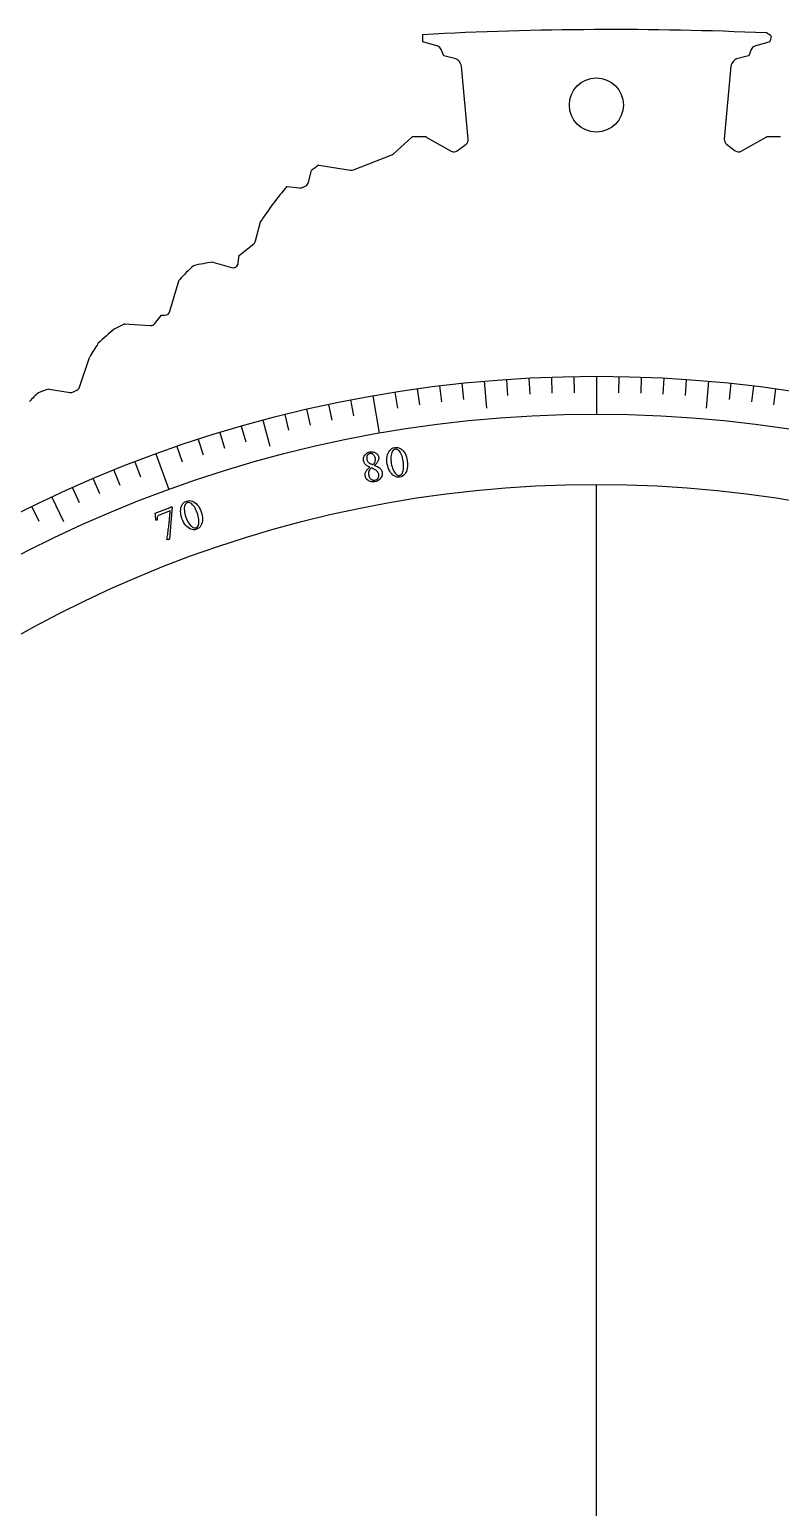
# Model space of a CAD drawing. Header units: millimetres. Extents: x -36.5 to 36.5, y -36.5 to 45.4.
# Drawn here: x -15.74 to 5.11, y 4.37 to 45.39 of the extents above; entities that cross this region are included whole.
import ezdxf

# ---------------------------------------------------------------- set-up
doc = ezdxf.new("R2010")
doc.units = ezdxf.units.MM
for name, color, linetype in [('CUT_INNER', 6, 'Continuous'), ('CUT_OUTER', 1, 'Continuous'), ('ENGRAVE', 7, 'Continuous'), ('ENGRAVE_FINE', 8, 'Continuous'), ('TEXT', 5, 'Continuous')]:
    doc.layers.add(name, color=color, linetype=linetype)

msp = doc.modelspace()

# ---------------------------------------------------------------- linework, layer by layer
at = {"layer": 'CUT_INNER'}
msp.add_circle((0, 43.2998), 0.75, dxfattribs=at)
at = {"layer": 'CUT_OUTER'}
for points in [[(-4.404, 44.929), (-4.8207, 45.0542), (-4.824, 45.0554)], [(-3.9017, 44.5799), (-4.2335, 44.6627), (-4.2368, 44.6637), (-4.2382, 44.6669), (-4.3079, 44.841)], [(4.3024, 44.841), (4.2328, 44.6669), (4.2313, 44.6637), (4.228, 44.6627), (3.8962, 44.5799)], [(4.8186, 45.0554), (4.8153, 45.0542), (4.3985, 44.929)], [(-3.7685, 44.4503), (-3.8131, 44.5174)], [(-3.5594, 42.3485), (-3.744, 44.3808)], [(3.7385, 44.3808), (3.5536, 42.3485)], [(3.8076, 44.5174), (3.763, 44.4503)], [(-5.6359, 41.9411), (-5.1206, 42.4096), (-5.118, 42.4117)], [(-4.7264, 42.4117), (-4.723, 42.41), (-4.0284, 42.0193)], [(4.0229, 42.0193), (4.7176, 42.41), (4.721, 42.4117)], [(-6.7446, 41.4967), (-5.6822, 41.9124)], [(-3.8648, 42.0301), (-3.6187, 42.215)], [(3.6129, 42.2149), (3.8594, 42.0301)], [(-7.9895, 41.1571), (-7.909, 41.4783), (-7.9079, 41.4818)], [(-7.7124, 41.6284), (-7.7087, 41.628), (-6.8226, 41.4882)], [(-8.5935, 41.0412), (-8.59, 41.0409), (-8.247, 40.998)], [(-8.1613, 41.0127), (-8.0679, 41.0594)], [(-9.4621, 39.525), (-9.3288, 40.0588), (-9.3278, 40.0623)], [(-9.9424, 38.9144), (-9.9157, 39.1287), (-9.9151, 39.1323), (-9.9123, 39.1346), (-9.5156, 39.4429)], [(-10.6496, 38.9362), (-10.6463, 38.9354), (-10.1325, 38.7888)], [(-11.841, 37.5749), (-11.5807, 38.4434), (-11.5795, 38.4468)], [(-12.265, 37.2326), (-12.0714, 37.4652), (-12.069, 37.4678), (-12.0654, 37.468), (-11.9847, 37.468)], [(-13.0969, 37.2229), (-13.093, 37.2228), (-12.3896, 37.1789)], [(-14.35, 35.4709), (-14.0773, 36.2888), (-14.0756, 36.2929)], [(-15.2019, 35.4118), (-15.1984, 35.4114), (-14.6125, 35.3214)], [(-14.5226, 35.3355), (-14.4252, 35.3842)]]:
    msp.add_lwpolyline(points, dxfattribs=at)
for centre, radius, start, end in [((-2.8754, 45.1531), 1.9511, 177.13173, 182.87053), ((0.4475, -52.1509), 97.5441, 87.48912, 93.097941), ((3.8272, 43.8003), 1.7454, 53.41706, 59.20193), ((3.4158, 45.6042), 1.5063, 338.63181, 344.50888), ((-4.4472, 44.7853), 0.15, 21.80141, 73.27332), ((4.4417, 44.7853), 0.15, 106.72668, 158.19859), ((-3.938, 44.4343), 0.15, 33.6244, 75.97632), ((-3.8934, 44.3673), 0.15, 5.19093, 33.6244), ((3.8879, 44.3672), 0.15, 146.3756, 174.79944), ((3.9325, 44.4343), 0.15, 104.02368, 146.3756), ((-4.9226, 38.2153), 4.201, 87.32356, 92.66543), ((-3.7088, 42.3349), 0.15, 306.90409, 5.19093), ((3.7029, 42.3349), 0.15, 174.79944, 233.12156), ((4.9171, 38.624), 3.7927, 87.04681, 92.96421), ((-5.7368, 42.052), 0.15, 291.36782, 312.27562), ((-3.9549, 42.1501), 0.15, 240.64478, 306.90409), ((3.9494, 42.1501), 0.15, 233.12156, 299.35522), ((-6.3288, 39.5798), 2.4721, 124.03437, 129.70128), ((-6.7992, 41.6364), 0.15, 261.0343, 291.36782), ((0.8189, 33.2155), 12.2406, 140.25912, 145.9891), ((-8.135, 41.1936), 0.15, 296.56505, 345.92607), ((-8.2284, 41.1469), 0.15, 262.88156, 296.56505), ((-9.6076, 39.5614), 0.15, 307.85197, 345.9805), ((-7.4521, 34.711), 5.567, 132.14839, 137.85012), ((-9.9558, 33.5895), 5.3915, 97.39315, 103.20967), ((-10.0913, 38.933), 0.15, 254.07072, 352.88156), ((-11.9847, 37.618), 0.15, 270, 343.31252), ((-9.526, 32.2857), 6.1551, 128.89446, 134.38338), ((-11.5865, 33.8293), 3.7145, 113.99262, 119.05893), ((-12.3802, 37.3286), 0.15, 266.42699, 320.22945), ((-10.6632, 34.4352), 3.8854, 144.62387, 151.43596), ((-13.6338, 33.209), 2.81, 131.48704, 138.55246), ((-14.2981, 32.2111), 3.3258, 105.76853, 111.0981), ((-14.5897, 35.4696), 0.15, 261.26371, 296.56505), ((-14.4923, 35.5183), 0.15, 296.56505, 341.55793)]:
    msp.add_arc(centre, radius, start, end, dxfattribs=at)
at = {"layer": 'ENGRAVE'}
for points in [[(0, 35.77), (0, 34.72)], [(-3.1176, 35.6339), (-3.0522, 34.8867)], [(3.1176, 35.6339), (3.0522, 34.8867)], [(-6.2114, 35.2266), (-6.0291, 34.1925)], [(-9.258, 34.5512), (-9.0638, 33.8267)], [(-12.2341, 33.6128), (-11.8749, 32.6261)], [(-15.1171, 32.4186), (-14.8001, 31.7389)], [(0, -32.77), (0, 32.77)]]:
    msp.add_lwpolyline(points, dxfattribs=at)
for radius in [35.77, 35.77, 34.72, 32.77, 32.77]:
    msp.add_circle((0, 0), radius, dxfattribs=at)
at = {"layer": 'ENGRAVE_FINE'}
for points in [[(-1.8721, 35.721), (-1.8485, 35.2716)], [(-1.2484, 35.7482), (-1.2327, 35.2985)], [(-0.6243, 35.7646), (-0.6164, 35.3146)], [(0.6243, 35.7646), (0.6164, 35.3146)], [(1.2484, 35.7482), (1.2327, 35.2985)], [(1.8721, 35.721), (1.8485, 35.2716)], [(-5.5957, 35.3296), (-5.5253, 34.8852)], [(-4.9782, 35.4219), (-4.9156, 34.9763)], [(-4.3593, 35.5034), (-4.3044, 35.0567)], [(-3.739, 35.574), (-3.6919, 35.1265)], [(-2.4952, 35.6829), (-2.4638, 35.234)], [(2.4952, 35.6829), (2.4638, 35.234)], [(3.739, 35.574), (3.6919, 35.1265)], [(4.3593, 35.5034), (4.3044, 35.0567)], [(4.9782, 35.4219), (4.9156, 34.9763)], [(-7.437, 34.9883), (-7.3434, 34.5482)], [(-6.8252, 35.1128), (-6.7394, 34.6711)], [(-8.6535, 34.7075), (-8.5447, 34.2708)], [(-8.0465, 34.8532), (-7.9453, 34.4148)], [(-10.4581, 34.207), (-10.3266, 33.7767)], [(-9.8595, 34.3843), (-9.7355, 33.9518)], [(-11.6456, 33.8212), (-11.4991, 33.3957)], [(-11.0535, 34.0193), (-10.9145, 33.5913)], [(-12.8188, 33.3942), (-12.6576, 32.9741)], [(-13.9765, 32.9265), (-13.8006, 32.5122)], [(-13.3997, 33.1654), (-13.2311, 32.7481)], [(-14.549, 32.6775), (-14.3659, 32.2664)], [(-15.6805, 32.1499), (-15.4833, 31.7454)]]:
    msp.add_lwpolyline(points, dxfattribs=at)
at = {"layer": 'TEXT'}
for points in [[(-6.2925, 33.6699), (-6.2638, 33.6738), (-6.2359, 33.6748), (-6.2087, 33.6727), (-6.1822, 33.6676), (-6.1571, 33.6595), (-6.134, 33.6486), (-6.1128, 33.6347), (-6.0935, 33.618), (-6.0769, 33.5984), (-6.0635, 33.5759), (-6.0533, 33.5504), (-6.0463, 33.5221), (-6.0435, 33.4979), (-6.0439, 33.4749), (-6.0476, 33.453), (-6.0544, 33.4321), (-6.0637, 33.4124), (-6.0743, 33.3937), (-6.0864, 33.3761), (-6.1, 33.3595), (-6.1142, 33.344), (-6.1281, 33.3296), (-6.1418, 33.3162), (-6.1552, 33.3038), (-6.1584, 33.3017), (-6.1592, 33.2997), (-6.1576, 33.2978), (-6.1538, 33.296), (-6.1322, 33.2884), (-6.1104, 33.2792), (-6.0884, 33.2683), (-6.0662, 33.2558), (-6.0447, 33.2418), (-6.0246, 33.2265), (-6.006, 33.2099), (-5.9888, 33.1921), (-5.9739, 33.1731), (-5.9621, 33.153), (-5.9535, 33.1319), (-5.9478, 33.1097), (-5.9444, 33.0783), (-5.9454, 33.0478), (-5.9509, 33.0182), (-5.9609, 32.9894), (-5.9747, 32.9622), (-5.9916, 32.9371), (-6.0116, 32.9142), (-6.0348, 32.8935), (-6.0603, 32.8756), (-6.0875, 32.8612), (-6.1165, 32.8501), (-6.1471, 32.8425), (-6.1806, 32.8379), (-6.2128, 32.8369), (-6.2438, 32.8394), (-6.2736, 32.8455), (-6.3015, 32.8549), (-6.327, 32.8674), (-6.35, 32.8831), (-6.3706, 32.902), (-6.3883, 32.9237), (-6.4026, 32.9479), (-6.4135, 32.9745), (-6.4211, 33.0037), (-6.4239, 33.0241), (-6.4243, 33.044), (-6.4222, 33.0634), (-6.4176, 33.0823), (-6.4111, 33.1005), (-6.4033, 33.118), (-6.3942, 33.1347), (-6.3837, 33.1506), (-6.3724, 33.1657), (-6.3609, 33.1799), (-6.349, 33.193), (-6.3369, 33.2052), (-6.3252, 33.2165), (-6.3145, 33.2266), (-6.3049, 33.2357), (-6.2964, 33.2438), (-6.2948, 33.2461), (-6.2945, 33.2479), (-6.2954, 33.2493), (-6.2976, 33.2503), (-6.3126, 33.2564), (-6.3284, 33.2641), (-6.3452, 33.2734), (-6.3628, 33.2842), (-6.3805, 33.2966), (-6.3972, 33.3103), (-6.4131, 33.3255), (-6.4281, 33.3422), (-6.4413, 33.3603), (-6.4521, 33.3798), (-6.4604, 33.4009), (-6.4661, 33.4235), (-6.4695, 33.4505), (-6.4689, 33.4773), (-6.4645, 33.5039), (-6.4561, 33.5302), (-6.4444, 33.5554), (-6.4299, 33.579), (-6.4126, 33.6008), (-6.3924, 33.6209), (-6.3699, 33.6384), (-6.3458, 33.6524), (-6.32, 33.6629), (-6.2925, 33.6699)], [(-5.5958, 33.79), (-5.5513, 33.7938), (-5.5093, 33.7899), (-5.4697, 33.7784), (-5.4325, 33.7592), (-5.3982, 33.7336), (-5.3669, 33.7028), (-5.3388, 33.6667), (-5.3137, 33.6253), (-5.2921, 33.5798), (-5.2742, 33.5315), (-5.26, 33.4804), (-5.2495, 33.4265), (-5.243, 33.3719), (-5.2409, 33.3188), (-5.2432, 33.2674), (-5.25, 33.2175), (-5.261, 33.1703), (-5.2764, 33.1271), (-5.2961, 33.0879), (-5.3202, 33.0527), (-5.3486, 33.0227), (-5.3814, 32.9992), (-5.4186, 32.9822), (-5.4603, 32.9717), (-5.502, 32.9684), (-5.542, 32.9726), (-5.5804, 32.9843), (-5.617, 33.0035), (-5.6515, 33.0291), (-5.6831, 33.0598), (-5.7119, 33.0957), (-5.7379, 33.1367), (-5.7606, 33.1817), (-5.7796, 33.2296), (-5.7949, 33.2805), (-5.8064, 33.3342), (-5.8138, 33.3887), (-5.8167, 33.4417), (-5.8151, 33.4932), (-5.809, 33.5433), (-5.7983, 33.5906), (-5.783, 33.6339), (-5.763, 33.6732), (-5.7384, 33.7086), (-5.7093, 33.7387), (-5.6758, 33.7623), (-5.6379, 33.7794), (-5.5958, 33.79)], [(-5.5814, 33.7443), (-5.607, 33.7369), (-5.6298, 33.7237), (-5.6495, 33.7047), (-5.6664, 33.68), (-5.6802, 33.6504), (-5.6912, 33.6171), (-5.6991, 33.58), (-5.7041, 33.5392), (-5.7062, 33.4955), (-5.7052, 33.45), (-5.7011, 33.4027), (-5.6941, 33.3536), (-5.6845, 33.3054), (-5.6727, 33.2598), (-5.6586, 33.2166), (-5.6423, 33.1758), (-5.6244, 33.1385), (-5.6052, 33.1057), (-5.585, 33.0773), (-5.5636, 33.0534), (-5.5415, 33.0349), (-5.5191, 33.0227), (-5.4963, 33.017), (-5.4732, 33.0177), (-5.4465, 33.0254), (-5.4232, 33.039), (-5.4034, 33.0585), (-5.387, 33.084), (-5.3739, 33.1143), (-5.3637, 33.1485), (-5.3566, 33.1866), (-5.3525, 33.2285), (-5.3512, 33.273), (-5.3525, 33.319), (-5.3564, 33.3663), (-5.3631, 33.4151), (-5.3722, 33.4638), (-5.3834, 33.5095), (-5.3968, 33.5523), (-5.4124, 33.5922), (-5.4297, 33.6284), (-5.4484, 33.6602), (-5.4684, 33.6876), (-5.4897, 33.7106), (-5.512, 33.7283), (-5.5347, 33.7398), (-5.5578, 33.7451), (-5.5814, 33.7443)], [(-6.2908, 33.6246), (-6.3125, 33.6179), (-6.3315, 33.6063), (-6.3477, 33.5898), (-6.3613, 33.5684), (-6.3713, 33.544), (-6.3768, 33.5185), (-6.378, 33.4918), (-6.3747, 33.4638), (-6.3689, 33.4411), (-6.3606, 33.4207), (-6.3498, 33.4028), (-6.3364, 33.3872), (-6.3215, 33.3737), (-6.3058, 33.362), (-6.2893, 33.352), (-6.272, 33.3437), (-6.255, 33.3366), (-6.2391, 33.3301), (-6.2243, 33.3242), (-6.2107, 33.319), (-6.2091, 33.3187), (-6.2072, 33.3186), (-6.205, 33.3188), (-6.2026, 33.3191), (-6.202, 33.3192), (-6.2016, 33.3193), (-6.2014, 33.3194), (-6.2013, 33.3194), (-6.1994, 33.3198), (-6.1978, 33.3204), (-6.1963, 33.3211), (-6.195, 33.3219), (-6.179, 33.3391), (-6.1652, 33.3576), (-6.1536, 33.3773), (-6.1443, 33.3983), (-6.1377, 33.4205), (-6.1343, 33.4437), (-6.1342, 33.468), (-6.1374, 33.4934), (-6.1417, 33.5119), (-6.1479, 33.5297), (-6.1559, 33.5468), (-6.1658, 33.5633), (-6.1772, 33.5786), (-6.1899, 33.592), (-6.204, 33.6038), (-6.2193, 33.6138), (-6.2358, 33.6213), (-6.2532, 33.6256), (-6.2715, 33.6267), (-6.2908, 33.6246)], [(-6.1531, 32.8884), (-6.1242, 32.8963), (-6.0993, 32.9084), (-6.0785, 32.9249), (-6.0616, 32.9456), (-6.0494, 32.9695), (-6.0423, 32.9957), (-6.0404, 33.0241), (-6.0436, 33.0548), (-6.0485, 33.0737), (-6.056, 33.0916), (-6.0662, 33.1083), (-6.0791, 33.124), (-6.0936, 33.1386), (-6.109, 33.1521), (-6.1252, 33.1643), (-6.1422, 33.1754), (-6.1593, 33.1854), (-6.1756, 33.1942), (-6.1913, 33.2019), (-6.2062, 33.2085), (-6.2194, 33.2139), (-6.2299, 33.2181), (-6.2376, 33.2212), (-6.2426, 33.2231), (-6.2453, 33.2238), (-6.2475, 33.2242), (-6.2494, 33.2243), (-6.2509, 33.2242), (-6.2527, 33.2238), (-6.2541, 33.2233), (-6.2552, 33.2227), (-6.2559, 33.222), (-6.277, 33.2006), (-6.2943, 33.1788), (-6.308, 33.1565), (-6.3179, 33.1337), (-6.3242, 33.1097), (-6.327, 33.084), (-6.3264, 33.0563), (-6.3223, 33.0268), (-6.3162, 33.0021), (-6.3079, 32.9797), (-6.2974, 32.9597), (-6.2847, 32.942), (-6.2704, 32.9267), (-6.2551, 32.9139), (-6.2389, 32.9035), (-6.2218, 32.8956), (-6.2043, 32.8901), (-6.187, 32.887), (-6.1699, 32.8865), (-6.1531, 32.8884)], [(-11.8794, 32.1129), (-11.8672, 32.1175), (-11.8547, 32.1225), (-11.8418, 32.1279), (-11.8285, 32.1338), (-11.8163, 32.1391), (-11.8069, 32.1433), (-11.8003, 32.1461), (-11.7964, 32.1477), (-11.7929, 32.1482), (-11.7897, 32.1469), (-11.787, 32.144), (-11.7848, 32.1393), (-11.783, 32.1322), (-11.7822, 32.1235), (-11.7824, 32.1131), (-11.7836, 32.1011), (-11.7853, 32.0879), (-11.787, 32.0744), (-11.7887, 32.0604), (-11.7904, 32.0459), (-11.8556, 31.2487), (-11.8571, 31.2463), (-11.8594, 31.2441), (-11.8625, 31.2421), (-11.8664, 31.2404), (-11.8737, 31.2381), (-11.882, 31.2364), (-11.8915, 31.2352), (-11.902, 31.2346), (-11.9119, 31.2348), (-11.9194, 31.2362), (-11.9246, 31.2388), (-11.9275, 31.2425), (-11.9212, 31.2731), (-11.915, 31.3065), (-11.909, 31.3427), (-11.9032, 31.3816), (-11.8974, 31.4224), (-11.8917, 31.4642), (-11.8861, 31.507), (-11.8805, 31.5508), (-11.8751, 31.5949), (-11.8701, 31.6386), (-11.8653, 31.6817), (-11.8608, 31.7244), (-11.8567, 31.7659), (-11.8528, 31.8054), (-11.8492, 31.8429), (-11.8459, 31.8785), (-11.8429, 31.9113), (-11.8402, 31.9407), (-11.8378, 31.9666), (-11.8357, 31.9891), (-11.834, 32.0073), (-11.8328, 32.0202), (-11.8321, 32.028), (-11.8318, 32.0306), (-12.1424, 31.9142), (-12.1589, 31.9063), (-12.1721, 31.8965), (-12.1821, 31.8847), (-12.1889, 31.8711), (-12.1931, 31.8549), (-12.1954, 31.8357), (-12.1958, 31.8136), (-12.1944, 31.7884), (-12.1946, 31.7847), (-12.1966, 31.7812), (-12.2006, 31.7781), (-12.2065, 31.7753), (-12.2087, 31.7747), (-12.2116, 31.7741), (-12.2151, 31.7736), (-12.2193, 31.7732), (-12.2235, 31.773), (-12.2272, 31.773), (-12.2304, 31.7732), (-12.233, 31.7736), (-12.2345, 31.8014), (-12.2364, 31.8294), (-12.2385, 31.8574), (-12.241, 31.8857), (-12.2436, 31.9124), (-12.2461, 31.9358), (-12.2485, 31.956), (-12.2508, 31.973)], [(-11.3783, 32.305), (-11.3352, 32.3164), (-11.2931, 32.3199), (-11.2521, 32.3154), (-11.2122, 32.303), (-11.1739, 32.2838), (-11.1378, 32.2588), (-11.1038, 32.2281), (-11.072, 32.1917), (-11.0428, 32.1507), (-11.0168, 32.1063), (-10.9939, 32.0584), (-10.9741, 32.0071), (-10.9583, 31.9545), (-10.947, 31.9026), (-10.9404, 31.8515), (-10.9384, 31.8012), (-10.9411, 31.7528), (-10.9487, 31.7076), (-10.9613, 31.6656), (-10.9789, 31.6267), (-11.0016, 31.5922), (-11.0298, 31.5634), (-11.0636, 31.5402), (-11.1028, 31.5226), (-11.1433, 31.5121), (-11.1835, 31.5093), (-11.2233, 31.5142), (-11.2627, 31.5268), (-11.3011, 31.546), (-11.3375, 31.5707), (-11.3721, 31.601), (-11.4048, 31.6369), (-11.4351, 31.6773), (-11.4621, 31.7212), (-11.486, 31.7686), (-11.5066, 31.8195), (-11.5234, 31.8719), (-11.5354, 31.9236), (-11.5428, 31.9746), (-11.5455, 32.0249), (-11.5431, 32.0734), (-11.5356, 32.1187), (-11.5227, 32.1609), (-11.5046, 32.2), (-11.4812, 32.2347), (-11.4523, 32.2638), (-11.418, 32.2872), (-11.3783, 32.305)], [(-11.3562, 32.2624), (-11.3802, 32.2507), (-11.4003, 32.2338), (-11.4165, 32.2117), (-11.4287, 32.1843), (-11.4373, 32.1528), (-11.4422, 32.1181), (-11.4437, 32.0802), (-11.4415, 32.0391), (-11.4359, 31.9958), (-11.427, 31.9512), (-11.4148, 31.9053), (-11.3994, 31.8581), (-11.3816, 31.8124), (-11.362, 31.7694), (-11.3407, 31.7293), (-11.3175, 31.692), (-11.2934, 31.6584), (-11.2688, 31.6294), (-11.244, 31.605), (-11.2187, 31.5851), (-11.1937, 31.5707), (-11.1695, 31.5627), (-11.1461, 31.561), (-11.1235, 31.5657), (-11.0985, 31.5779), (-11.078, 31.5953), (-11.0619, 31.618), (-11.0502, 31.6459), (-11.0425, 31.6781), (-11.0384, 31.7135), (-11.038, 31.7522), (-11.0412, 31.7942), (-11.0477, 31.8383), (-11.0569, 31.8833), (-11.0691, 31.9293), (-11.0841, 31.9762), (-11.1015, 32.0225), (-11.1205, 32.0656), (-11.1411, 32.1054), (-11.1634, 32.142), (-11.1867, 32.1746), (-11.2106, 32.2027), (-11.2351, 32.2262), (-11.2601, 32.2451), (-11.2851, 32.2587), (-11.3095, 32.2661), (-11.3332, 32.2674), (-11.3562, 32.2624)]]:
    msp.add_lwpolyline(points, close=True, dxfattribs=at)

doc.saveas('drawing.dxf')
